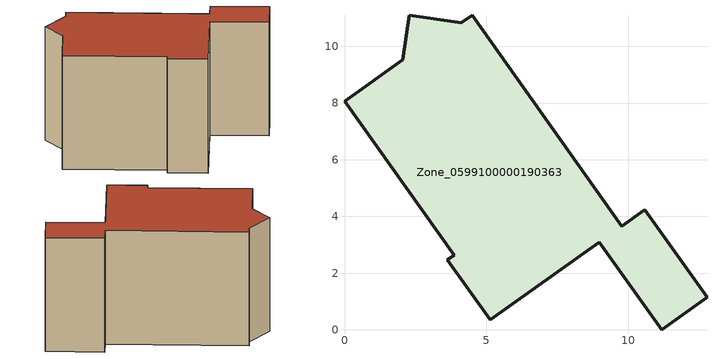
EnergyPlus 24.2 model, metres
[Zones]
Zone_0599100000190363
 floor ground (C_G): 4.12,10.83 4.5,11.1 9.77,3.66 10.58,4.23 12.78,1.15 11.18,0 8.98,3.09 5.14,0.35 3.63,2.47 3.87,2.63 0,8.07 2.05,9.53 2.28,11.09 z0
 wall outside (C_F): 2.05,9.53 0,8.07 3.87,2.63 3.63,2.47 5.14,0.35 8.98,3.09 11.18,0 12.78,1.15 10.58,4.23 9.77,3.66 4.5,11.1 4.12,10.83 2.28,11.09 2.05,9.53 z0:8.35
 roof outside (C_R): 4.5,11.1 4.12,10.83 2.28,11.09 2.05,9.53 0,8.07 3.87,2.63 3.63,2.47 5.14,0.35 8.98,3.09 11.18,0 12.78,1.15 10.58,4.23 9.77,3.66 z8.35
[BUILDING]
Pand.0599100000190363: North Axis=0; Terrain=City; Loads Convergence Tolerance Value=0.04; Temperature Convergence Tolerance Value=0.4; Solar Distribution=FullExterior; Maximum Number of Warmup Days=25; Minimum Number of Warmup Days=1
[Site:Location]
Rotterdam.The.Hague.AP_ZH_NLD Design_Conditions: Latitude=51.96; Longitude=4.45; Time Zone=1; Elevation=-4.5
[SITE:GROUNDTEMPERATURE:BUILDINGSURFACE]
18, 18, 18, 18, 18, 18, 18, 18, 18, 18, 18, 18
[MATERIAL] Thermal Absorptance=0.9; Solar Absorptance=0.7; Visible Absorptance=0.7
Name | Roughness | Thickness | Conductivity | Density | Specific Heat
G.TI.1975-1991 | MediumSmooth | 0.15 | 0.288461 | 540 | 1210
F.TI.1975-1991 | Rough | 0.3 | 0.230769 | 1920 | 840
R.TI.1975-1991 | MediumRough | 0.2 | 0.153846 | 1500 | 1000
[CONSTRUCTION]
C_G: G.TI.1975-1991
C_F: F.TI.1975-1991
C_R: R.TI.1975-1991
[ZONE]
Zone_0599100000190363: Type=1; Multiplier=1; Ceiling Height=Autocalculate; Volume=Autocalculate; Floor Area=autocalculate; Part of Total Floor Area=Yes
[ZONEINFILTRATION:DESIGNFLOWRATE]
Infil_Zone_0599100000190363: Zone or ZoneList or Space or SpaceList=Zone_0599100000190363; Schedule=AlwaysOn; Design Flow Rate Calculation Method=Flow/Area; Flow Rate per Floor Area=0.003; Constant Term Coefficient=1; Temperature Term Coefficient=0; Velocity Term Coefficient=0; Velocity Squared Term Coefficient=0
[HVACTEMPLATE:ZONE:IDEALLOADSAIRSYSTEM]
Zone_0599100000190363: Maximum Heating Supply Air Temperature=50; Minimum Cooling Supply Air Temperature=13; Maximum Heating Supply Air Humidity Ratio=0.0156; Minimum Cooling Supply Air Humidity Ratio=0.0077; Heating Limit=NoLimit; Cooling Limit=NoLimit; Dehumidification Control Type=ConstantSensibleHeatRatio; Cooling Sensible Heat Ratio=0.7; Dehumidification Setpoint=60; Humidification Control Type=None; Humidification Setpoint=30; Outdoor Air Method=None; Outdoor Air Flow Rate per Person=0.00944; Outdoor Air Flow Rate per Zone Floor Area=0; Outdoor Air Flow Rate per Zone=0; Demand Controlled Ventilation Type=None; Outdoor Air Economizer Type=NoEconomizer; Heat Recovery Type=None; Sensible Heat Recovery Effectiveness=0.7; Latent Heat Recovery Effectiveness=0.65
[ZONECONTROL:THERMOSTAT]
ThermostatControl_Zone_0599100000190363: Zone or ZoneList=Zone_0599100000190363; Control Type Schedule=DualSetpointControlType; Control 1=Thermostat_Zone_0599100000190363; Temperature Difference Between Cutout And Setpoint=0
[THERMOSTATSETPOINT:DUALSETPOINT]
Thermostat_Zone_0599100000190363: Heating Setpoint Temperature Schedule=HeatingSetpoint_Zone_0599100000190363; Cooling Setpoint Temperature Schedule=CoolingSetpoint_Zone_0599100000190363
[SCHEDULE:COMPACT]
HeatingSetpoint_Zone_0599100000190363: Through: 12/31, For: AllDays, Until: 24:00, 21
CoolingSetpoint_Zone_0599100000190363: Through: 12/31, For: AllDays, Until: 24:00, 24
DualSetpointControlType: Through: 12/31, For: AllDays, Until: 24:00, 4
AlwaysOn: Through: 12/31, For: AllDays, Until: 24:00, 1
